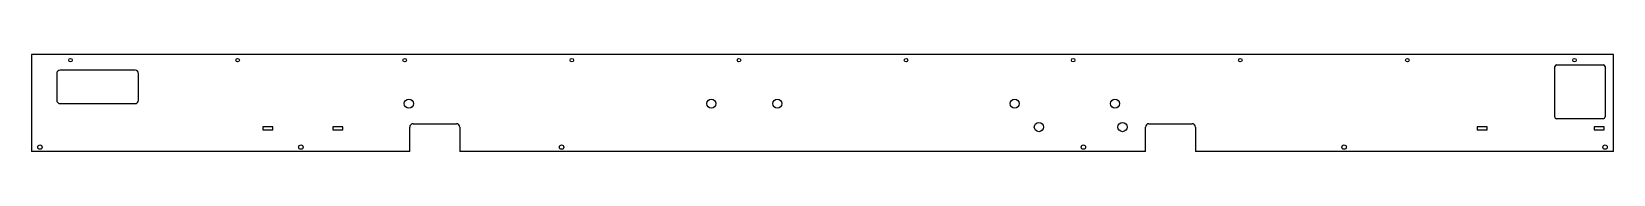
# Model space of a CAD drawing. Extents: x -942 to 952, y -191 to -76.
import ezdxf

# ---------------------------------------------------------------- set-up
doc = ezdxf.new("R2010")
doc.units = 0
doc.layers.get('0').update_dxf_attribs({"linetype": 'CONTINUOUS'})

msp = doc.modelspace()

# ---------------------------------------------------------------- linework, layer by layer
at = {"color": 7, "linetype": 'CONTINUOUS'}
for p, q in [((-941.5, -75.5), (-941.5, -191)), ((951.5, -75.5), (-941.5, -75.5)), ((951.5, -191), (951.5, -75.5)), ((-817.5, -94), (-907.5, -94)), ((881.5, -149.9), (881.5, -89.8)), ((883.5, -87.8), (939.5, -87.8)), ((941.5, -89.8), (941.5, -149.9)), ((-911.5, -98), (-911.5, -130)), ((-813.5, -130), (-813.5, -98)), ((-907.5, -134), (-817.5, -134)), ((-653, -161.8), (-665, -161.8)), ((-665, -161.8), (-665, -165.2)), ((-665, -165.2), (-653, -165.2)), ((-653, -165.2), (-653, -161.8)), ((-569, -161.8), (-581, -161.8)), ((-581, -161.8), (-581, -165.2)), ((-581, -165.2), (-569, -165.2)), ((-569, -165.2), (-569, -161.8)), ((-489, -191), (-489, -162)), ((-485, -158), (-433, -158)), ((-429, -162), (-429, -191)), ((391.5, -191), (391.5, -162)), ((395.5, -158), (447.5, -158)), ((451.5, -162), (451.5, -191)), ((800.5, -161.8), (788.5, -161.8)), ((788.5, -161.8), (788.5, -165.2)), ((788.5, -165.2), (800.5, -165.2)), ((800.5, -165.2), (800.5, -161.8)), ((939.5, -152), (883.5, -152)), ((940.5, -161.8), (928.5, -161.8)), ((928.5, -161.8), (928.5, -165.2)), ((928.5, -165.2), (940.5, -165.2)), ((940.5, -165.2), (940.5, -161.8)), ((-489, -191), (-941.5, -191)), ((391.5, -191), (-429, -191)), ((951.5, -191), (451.5, -191))]:
    msp.add_line(p, q, dxfattribs=at)
for centre, radius in [((-895, -82), 2.1), ((-695, -82), 2.1), ((-495, -82), 2.1), ((-295, -82), 2.1), ((-95, -82), 2.1), ((105, -82), 2.1), ((305, -82), 2.1), ((505, -82), 2.1), ((705, -82), 2.1), ((905, -82), 2.1), ((-490, -134), 5.5), ((-128, -134), 5.5), ((-49, -134), 5.5), ((235, -134), 5.5), ((355, -134), 5.5), ((264, -162), 5.5), ((364, -162), 5.5), ((-931.5, -186), 2.6), ((-619.3, -186), 2.6), ((-307.2, -186), 2.6), ((317.2, -186), 2.6), ((629.3, -186), 2.6), ((941.5, -186), 2.6)]:
    msp.add_circle(centre, radius, dxfattribs=at)
for centre, radius, start, end in [((-907.5, -98), 4, 90, 180), ((-817.5, -98), 4, 0, 90), ((883.5, -89.8), 2, 90, 180), ((939.5, -89.8), 2, 0, 90), ((-907.5, -130), 4, 180, 270), ((-817.5, -130), 4, 270, 0), ((883.5, -150), 2.02, 178.3205, 269.5777), ((939.5, -150), 2.01, 270.3314, 1.7705), ((-485, -162), 4, 90, 180), ((-433, -162), 4, 0, 90), ((395.5, -162), 4, 90, 180), ((447.5, -162), 4, 0, 90)]:
    msp.add_arc(centre, radius, start, end, dxfattribs=at)

doc.saveas('drawing.dxf')
